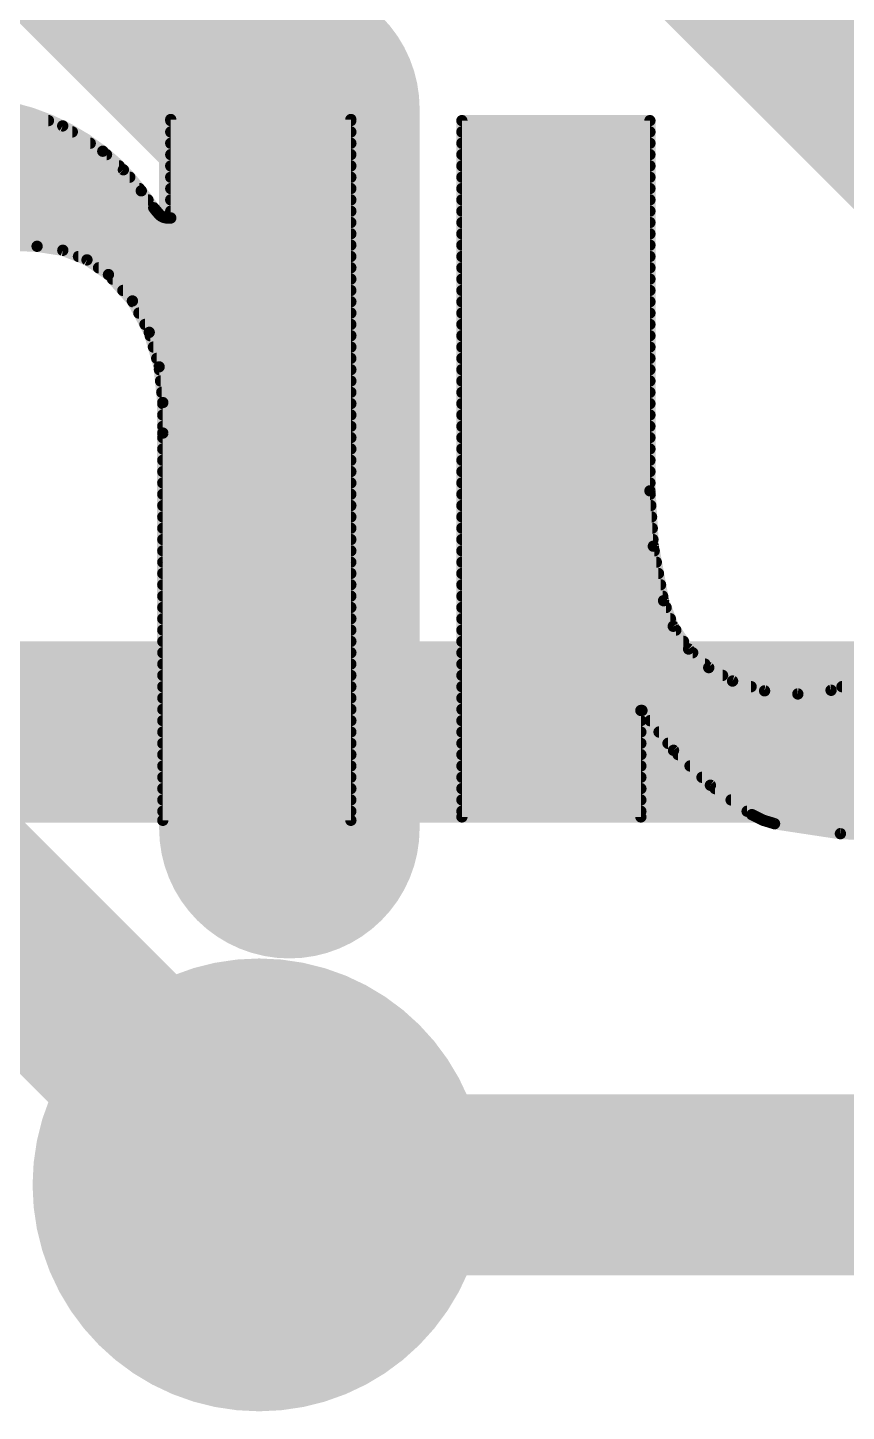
# Model space of a CAD drawing. Extents: x -12 to 102, y -12 to 69.
# Drawn here: x 36.311 to 38.147, y 57.912 to 61.016 of the extents above; entities that cross this region are included whole.
import ezdxf

# ---------------------------------------------------------------- set-up
doc = ezdxf.new("R2010")
doc.units = 0
for name, color, linetype in [('1', 12, 'CONTINUOUS'), ('16', 132, 'CONTINUOUS'), ('18', 110, 'CONTINUOUS'), ('21', 41, 'CONTINUOUS'), ('22', 40, 'CONTINUOUS')]:
    doc.layers.add(name, color=color, linetype=linetype)

# ---------------------------------------------------------------- blocks, each defined once
blk = doc.blocks.new('ROUNDV')
at = {"const_width": 0.5}
blk.add_lwpolyline([(0, -0.25, 1), (0, 0.25, 1), (0, -0.25)], format="xyb", dxfattribs=at)

msp = doc.modelspace()

# ---------------------------------------------------------------- linework, layer by layer
at = {"layer": '1', "const_width": 0.4064}
for points in [[(34.29, 64.77), (39.37, 59.69)], [(36.83, 58.42), (31.75, 63.5)]]:
    msp.add_lwpolyline(points, dxfattribs=at)
at = {"layer": '1', "const_width": 0.2032}
msp.add_lwpolyline([(36.7582, 58.3482, 1), (36.9018, 58.4918)], format="xyb", dxfattribs=at)
at = {"layer": '16', "const_width": 0.4064}
for points in [[(64.77, 59.436), (11.43, 59.436)], [(62.23, 58.42), (36.83, 58.42)]]:
    msp.add_lwpolyline(points, dxfattribs=at)
at = {"layer": '16', "const_width": 0.2032}
msp.add_lwpolyline([(36.83, 58.5216, 1), (36.83, 58.3184)], format="xyb", dxfattribs=at)
at = {"layer": '21', "const_width": 0.5842}
for points in [[(36.3598, 61.3725), (36.8979, 60.8344)], [(36.8979, 60.8344), (36.8979, 59.2201)]]:
    msp.add_lwpolyline(points, dxfattribs=at)
at = {"layer": '21', "const_width": 0.2921}
for points in [[(37.0439, 60.8344, 1), (36.7518, 60.8344)], [(36.7946, 60.7311, 1), (37.0011, 60.9377)], [(36.7518, 59.2201, 1), (37.0439, 59.2201)]]:
    msp.add_lwpolyline(points, format="xyb", dxfattribs=at)
at = {"layer": '22'}
for points, const_width in [([(36.4795, 60.739, 0.1577), (36.1848, 60.8482)], 0.0254), ([(36.3577, 60.8013, 1), (36.3577, 60.8139)], 0.0127), ([(36.6319, 60.8165, 1), (36.6319, 60.8038)], 0.0127), ([(36.6319, 60.8165, 1), (36.6319, 60.8038)], 0.0127), ([(36.6382, 60.8101, 1), (36.6256, 60.8101)], 0.0127), ([(36.6382, 60.8101, 1), (36.6256, 60.8101)], 0.0127), ([(36.6319, 60.8139, 1), (36.6319, 60.8013)], 0.0127), ([(37.042, 60.8101, 1), (37.0294, 60.8101)], 0.0127), ([(37.042, 60.8101, 1), (37.0294, 60.8101)], 0.0127), ([(37.0357, 60.8038, 1), (37.0357, 60.8165)], 0.0127), ([(37.0357, 60.8038, 1), (37.0357, 60.8165)], 0.0127), ([(37.0357, 60.8013, 1), (37.0357, 60.8139)], 0.0127), ([(37.291, 60.8076, 1), (37.2784, 60.8076)], 0.0127), ([(37.2847, 60.8139, 1), (37.2847, 60.8013)], 0.0127), ([(37.7126, 60.8076, 1), (37.7, 60.8076)], 0.0127), ([(37.7063, 60.8013, 1), (37.7063, 60.8139)], 0.0127), ([(36.393, 60.8011, 1), (36.3862, 60.7904)], 0.0127), ([(36.3874, 60.7898, 1), (36.3918, 60.8017)], 0.0127), ([(36.4111, 60.7759, 1), (36.4111, 60.7886)], 0.0127), ([(36.6319, 60.7886, 1), (36.6319, 60.7759)], 0.0127), ([(37.0357, 60.7759, 1), (37.0357, 60.7886)], 0.0127), ([(37.2847, 60.7886, 1), (37.2847, 60.7759)], 0.0127), ([(37.7063, 60.7759, 1), (37.7063, 60.7886)], 0.0127), ([(36.4513, 60.7505, 1), (36.4513, 60.7632)], 0.0127), ([(36.4838, 60.7437, 1), (36.4752, 60.7343)], 0.0127), ([(36.5658, 60.6501, 0.0664), (36.4795, 60.739)], 0.0254), ([(36.4834, 60.744, 1), (36.4756, 60.734)], 0.0127), ([(36.4756, 60.734, 1), (36.4834, 60.744)], 0.0127), ([(36.4761, 60.7336, 1), (36.4829, 60.7444)], 0.0127), ([(36.6319, 60.7632, 1), (36.6319, 60.7505)], 0.0127), ([(37.0357, 60.7505, 1), (37.0357, 60.7632)], 0.0127), ([(37.2847, 60.7632, 1), (37.2847, 60.7505)], 0.0127), ([(37.7063, 60.7505, 1), (37.7063, 60.7632)], 0.0127), ([(36.4879, 60.7251, 1), (36.4879, 60.7377)], 0.0127), ([(36.5161, 60.6997, 1), (36.5161, 60.7124)], 0.0127), ([(36.6319, 60.7124, 1), (36.6319, 60.6997)], 0.0127), ([(36.6319, 60.7377, 1), (36.6319, 60.7251)], 0.0127), ([(37.0357, 60.7251, 1), (37.0357, 60.7377)], 0.0127), ([(37.0357, 60.6997, 1), (37.0357, 60.7124)], 0.0127), ([(37.2847, 60.7124, 1), (37.2847, 60.6997)], 0.0127), ([(37.2847, 60.7377, 1), (37.2847, 60.7251)], 0.0127), ([(37.7063, 60.7251, 1), (37.7063, 60.7377)], 0.0127), ([(37.7063, 60.6997, 1), (37.7063, 60.7124)], 0.0127), ([(36.5304, 60.7015, 1), (36.5208, 60.6933)], 0.0127), ([(36.5213, 60.6927, 1), (36.5299, 60.7021)], 0.0127), ([(36.5399, 60.6743, 1), (36.5399, 60.687)], 0.0127), ([(36.6319, 60.687, 1), (36.6319, 60.6743)], 0.0127), ([(37.0357, 60.6743, 1), (37.0357, 60.687)], 0.0127), ([(37.2847, 60.687, 1), (37.2847, 60.6743)], 0.0127), ([(37.7063, 60.6743, 1), (37.7063, 60.687)], 0.0127), ([(36.5709, 60.6539, 1), (36.5607, 60.6463)], 0.0127), ([(36.5938, 60.612, 0.0022), (36.5658, 60.6501)], 0.0254), ([(36.5709, 60.6539, 1), (36.5607, 60.6463)], 0.0127), ([(36.5607, 60.6463, 1), (36.5709, 60.6539)], 0.0127), ([(36.561, 60.646, 1), (36.5706, 60.6542)], 0.0127), ([(36.5615, 60.6489, 1), (36.5615, 60.6615)], 0.0127), ([(36.6319, 60.6615, 1), (36.6319, 60.6489)], 0.0127), ([(37.0357, 60.6489, 1), (37.0357, 60.6615)], 0.0127), ([(37.2847, 60.6615, 1), (37.2847, 60.6489)], 0.0127), ([(37.7063, 60.6489, 1), (37.7063, 60.6615)], 0.0127), ([(36.5807, 60.6235, 1), (36.5807, 60.6362)], 0.0127), ([(36.5987, 60.6161, 1), (36.5889, 60.6079)], 0.0127), ([(36.5938, 60.612, 0.0333), (36.6065, 60.5968)], 0.0254), ([(36.5989, 60.6157, 1), (36.5887, 60.6083)], 0.0127), ([(36.6319, 60.6362, 1), (36.6319, 60.6235)], 0.0127), ([(37.0357, 60.6235, 1), (37.0357, 60.6362)], 0.0127), ([(37.2847, 60.6362, 1), (37.2847, 60.6235)], 0.0127), ([(37.7063, 60.6235, 1), (37.7063, 60.6362)], 0.0127), ([(36.5887, 60.6082, 1), (36.5989, 60.6158)], 0.0127), ([(36.5887, 60.6083, 1), (36.5989, 60.6157)], 0.0127), ([(36.6001, 60.5981, 1), (36.6001, 60.6108)], 0.0127), ([(36.6101, 60.602, 1), (36.6029, 60.5916)], 0.0127), ([(36.6065, 60.5968, 0.205), (36.6243, 60.5892)], 0.0254), ([(36.6111, 60.6012, 1), (36.6019, 60.5924)], 0.0127), ([(36.6016, 60.5927, 1), (36.6114, 60.6009)], 0.0127), ([(36.6019, 60.5924, 1), (36.6111, 60.6012)], 0.0127), ([(36.6159, 60.5974, 1), (36.6134, 60.585)], 0.0127), ([(36.611, 60.586, 1), (36.6182, 60.5964)], 0.0127), ([(36.6243, 60.5956, 1), (36.6243, 60.5829)], 0.0127), ([(36.6243, 60.5956, 1), (36.6243, 60.5829)], 0.0127), ([(36.623, 60.583, 1), (36.6256, 60.5954)], 0.0127), ([(36.6243, 60.5829, 1), (36.6243, 60.5955)], 0.0127), ([(36.6319, 60.6108, 1), (36.6319, 60.5981)], 0.0127), ([(36.6256, 60.5892, 1), (36.6382, 60.5892)], 0.0127), ([(36.6256, 60.5892, 1), (36.6382, 60.5892)], 0.0127), ([(36.6319, 60.5829, 1), (36.6319, 60.5956)], 0.0127), ([(36.6319, 60.5829, 1), (36.6319, 60.5956)], 0.0127), ([(37.0357, 60.5981, 1), (37.0357, 60.6108)], 0.0127), ([(37.2847, 60.6108, 1), (37.2847, 60.5981)], 0.0127), ([(37.7063, 60.5981, 1), (37.7063, 60.6108)], 0.0127), ([(37.0357, 60.5727, 1), (37.0357, 60.5853)], 0.0127), ([(37.0357, 60.5473, 1), (37.0357, 60.56)], 0.0127), ([(37.2847, 60.56, 1), (37.2847, 60.5473)], 0.0127), ([(37.2847, 60.5853, 1), (37.2847, 60.5727)], 0.0127), ([(37.7063, 60.5727, 1), (37.7063, 60.5853)], 0.0127), ([(37.7063, 60.5473, 1), (37.7063, 60.56)], 0.0127), ([(36.2204, 60.5307, 0.0006), (36.3322, 60.5257)], 0.0254), ([(36.3332, 60.532, 1), (36.3312, 60.5194)], 0.0127), ([(36.4922, 60.4622, 0.1688), (36.3322, 60.5257)], 0.0254), ([(36.3325, 60.532, 1), (36.3319, 60.5194)], 0.0127), ([(36.3319, 60.5194, 1), (36.3325, 60.532)], 0.0127), ([(36.3319, 60.5194, 1), (36.3325, 60.532)], 0.0127), ([(37.0357, 60.5219, 1), (37.0357, 60.5346)], 0.0127), ([(37.2847, 60.5346, 1), (37.2847, 60.5219)], 0.0127), ([(37.7063, 60.5219, 1), (37.7063, 60.5346)], 0.0127), ([(36.3922, 60.5226, 1), (36.3875, 60.5108)], 0.0127), ([(36.3889, 60.5104, 1), (36.3908, 60.523)], 0.0127), ([(36.4249, 60.5091, 1), (36.4249, 60.4965)], 0.0127), ([(36.4477, 60.5004, 1), (36.4405, 60.4899)], 0.0127), ([(36.4417, 60.4893, 1), (36.4464, 60.5011)], 0.0127), ([(37.0357, 60.4965, 1), (37.0357, 60.5091)], 0.0127), ([(37.2847, 60.5091, 1), (37.2847, 60.4965)], 0.0127), ([(37.7063, 60.4965, 1), (37.7063, 60.5091)], 0.0127), ([(36.47, 60.4838, 1), (36.47, 60.4711)], 0.0127), ([(36.4969, 60.4665, 1), (36.4875, 60.4579)], 0.0127), ([(36.5836, 60.3326, 0.1229), (36.4922, 60.4622)], 0.0254), ([(36.4963, 60.467, 1), (36.4881, 60.4574)], 0.0127), ([(36.4881, 60.4574, 1), (36.4963, 60.467)], 0.0127), ([(36.4886, 60.457, 1), (36.4958, 60.4674)], 0.0127), ([(37.0357, 60.4711, 1), (37.0357, 60.4838)], 0.0127), ([(37.2847, 60.4838, 1), (37.2847, 60.4711)], 0.0127), ([(37.7063, 60.4711, 1), (37.7063, 60.4838)], 0.0127), ([(36.5014, 60.4584, 1), (36.5014, 60.4457)], 0.0127), ([(36.5245, 60.4329, 1), (36.5245, 60.4203)], 0.0127), ([(37.0357, 60.4457, 1), (37.0357, 60.4584)], 0.0127), ([(37.0357, 60.4203, 1), (37.0357, 60.4329)], 0.0127), ([(37.2847, 60.4584, 1), (37.2847, 60.4457)], 0.0127), ([(37.2847, 60.4329, 1), (37.2847, 60.4203)], 0.0127), ([(37.7063, 60.4457, 1), (37.7063, 60.4584)], 0.0127), ([(37.7063, 60.4203, 1), (37.7063, 60.4329)], 0.0127), ([(36.5515, 60.406, 1), (36.5403, 60.4)], 0.0127), ([(36.5468, 60.4076, 1), (36.5468, 60.3949)], 0.0127), ([(36.5412, 60.3988, 1), (36.5506, 60.4073)], 0.0127), ([(37.0357, 60.3949, 1), (37.0357, 60.4076)], 0.0127), ([(37.2847, 60.4076, 1), (37.2847, 60.3949)], 0.0127), ([(37.7063, 60.3949, 1), (37.7063, 60.4076)], 0.0127), ([(36.5604, 60.3822, 1), (36.5604, 60.3695)], 0.0127), ([(37.0357, 60.3695, 1), (37.0357, 60.3822)], 0.0127), ([(37.2847, 60.3822, 1), (37.2847, 60.3695)], 0.0127), ([(37.7063, 60.3695, 1), (37.7063, 60.3822)], 0.0127), ([(36.5741, 60.3567, 1), (36.5741, 60.3441)], 0.0127), ([(36.5897, 60.3344, 1), (36.5775, 60.3308)], 0.0127), ([(36.6141, 60.1751, 0.0895), (36.5836, 60.3326)], 0.0254), ([(36.5895, 60.3349, 1), (36.5777, 60.3303)], 0.0127), ([(37.0357, 60.3441, 1), (37.0357, 60.3567)], 0.0127), ([(37.2847, 60.3567, 1), (37.2847, 60.3441)], 0.0127), ([(37.7063, 60.3441, 1), (37.7063, 60.3567)], 0.0127), ([(36.5777, 60.3303, 1), (36.5895, 60.3349)], 0.0127), ([(36.578, 60.3296, 1), (36.5892, 60.3356)], 0.0127), ([(36.5858, 60.3314, 1), (36.5858, 60.3187)], 0.0127), ([(37.0357, 60.3187, 1), (37.0357, 60.3314)], 0.0127), ([(37.2847, 60.3314, 1), (37.2847, 60.3187)], 0.0127), ([(37.7063, 60.3187, 1), (37.7063, 60.3314)], 0.0127), ([(36.5931, 60.306, 1), (36.5931, 60.2933)], 0.0127), ([(36.6004, 60.2805, 1), (36.6004, 60.2679)], 0.0127), ([(37.0357, 60.2933, 1), (37.0357, 60.306)], 0.0127), ([(37.0357, 60.2679, 1), (37.0357, 60.2805)], 0.0127), ([(37.2847, 60.306, 1), (37.2847, 60.2933)], 0.0127), ([(37.2847, 60.2805, 1), (37.2847, 60.2679)], 0.0127), ([(37.7063, 60.2933, 1), (37.7063, 60.306)], 0.0127), ([(37.7063, 60.2679, 1), (37.7063, 60.2805)], 0.0127), ([(36.6122, 60.2559, 1), (36.5996, 60.2546)], 0.0127), ([(36.5998, 60.2535, 1), (36.612, 60.257)], 0.0127), ([(36.6065, 60.2552, 1), (36.6065, 60.2425)], 0.0127), ([(37.0357, 60.2425, 1), (37.0357, 60.2552)], 0.0127), ([(37.2847, 60.2552, 1), (37.2847, 60.2425)], 0.0127), ([(37.7063, 60.2425, 1), (37.7063, 60.2552)], 0.0127), ([(36.6091, 60.2298, 1), (36.6091, 60.2171)], 0.0127), ([(37.0357, 60.2171, 1), (37.0357, 60.2298)], 0.0127), ([(37.2847, 60.2298, 1), (37.2847, 60.2171)], 0.0127), ([(37.7063, 60.2171, 1), (37.7063, 60.2298)], 0.0127), ([(36.6118, 60.2043, 1), (36.6118, 60.1917)], 0.0127), ([(37.0357, 60.1917, 1), (37.0357, 60.2043)], 0.0127), ([(37.2847, 60.2043, 1), (37.2847, 60.1917)], 0.0127), ([(37.7063, 60.1917, 1), (37.7063, 60.2043)], 0.0127), ([(36.6141, 60.1066, 0.0064), (36.6141, 60.1751)], 0.0254), ([(36.6204, 60.1752, 1), (36.6078, 60.175)], 0.0127), ([(36.6204, 60.1751, 1), (36.6078, 60.1751)], 0.0127), ([(36.6141, 60.179, 1), (36.6141, 60.1663)], 0.0127), ([(36.6078, 60.1745, 1), (36.6204, 60.1757)], 0.0127), ([(36.6078, 60.175, 1), (36.6204, 60.1752)], 0.0127), ([(36.6141, 60.1536, 1), (36.6141, 60.1409)], 0.0127), ([(37.0357, 60.1663, 1), (37.0357, 60.179)], 0.0127), ([(37.0357, 60.1409, 1), (37.0357, 60.1536)], 0.0127), ([(37.2847, 60.179, 1), (37.2847, 60.1663)], 0.0127), ([(37.2847, 60.1536, 1), (37.2847, 60.1409)], 0.0127), ([(37.7063, 60.1663, 1), (37.7063, 60.179)], 0.0127), ([(37.7063, 60.1409, 1), (37.7063, 60.1536)], 0.0127), ([(36.6141, 60.1281, 1), (36.6141, 60.1155)], 0.0127), ([(37.0357, 60.1155, 1), (37.0357, 60.1281)], 0.0127), ([(37.2847, 60.1281, 1), (37.2847, 60.1155)], 0.0127), ([(37.7063, 60.1155, 1), (37.7063, 60.1281)], 0.0127), ([(36.6204, 60.1066, 1), (36.6078, 60.1066)], 0.0127), ([(36.6078, 60.1067, 1), (36.6204, 60.1065)], 0.0127), ([(36.6141, 60.1028, 1), (36.6141, 60.0901)], 0.0127), ([(37.0357, 60.0901, 1), (37.0357, 60.1028)], 0.0127), ([(37.2847, 60.1028, 1), (37.2847, 60.0901)], 0.0127), ([(37.7063, 60.0901, 1), (37.7063, 60.1028)], 0.0127), ([(36.6141, 60.0774, 1), (36.6141, 60.0647)], 0.0127), ([(37.0357, 60.0647, 1), (37.0357, 60.0774)], 0.0127), ([(37.2847, 60.0774, 1), (37.2847, 60.0647)], 0.0127), ([(37.7063, 60.0647, 1), (37.7063, 60.0774)], 0.0127), ([(36.6141, 60.0519, 1), (36.6141, 60.0393)], 0.0127), ([(37.0357, 60.0393, 1), (37.0357, 60.0519)], 0.0127), ([(37.2847, 60.0519, 1), (37.2847, 60.0393)], 0.0127), ([(37.7063, 60.0393, 1), (37.7063, 60.0519)], 0.0127), ([(36.6141, 60.0266, 1), (36.6141, 60.0139)], 0.0127), ([(36.6141, 60.0012, 1), (36.6141, 59.9885)], 0.0127), ([(37.0357, 60.0139, 1), (37.0357, 60.0266)], 0.0127), ([(37.0357, 59.9885, 1), (37.0357, 60.0012)], 0.0127), ([(37.2847, 60.0266, 1), (37.2847, 60.0139)], 0.0127), ([(37.2847, 60.0012, 1), (37.2847, 59.9885)], 0.0127), ([(37.7063, 60.0139, 1), (37.7063, 60.0266)], 0.0127), ([(37.7063, 59.9885, 1), (37.7063, 60.0012)], 0.0127), ([(36.6141, 59.9757, 1), (36.6141, 59.9631)], 0.0127), ([(37.0357, 59.9631, 1), (37.0357, 59.9757)], 0.0127), ([(37.2847, 59.9757, 1), (37.2847, 59.9631)], 0.0127), ([(37.7126, 59.9774, 1), (37.7, 59.9766)], 0.0127), ([(37.7, 59.977, 1), (37.7126, 59.977)], 0.0127), ([(37.7068, 59.9631, 1), (37.7068, 59.9757)], 0.0127), ([(36.6141, 59.9504, 1), (36.6141, 59.9377)], 0.0127), ([(37.0357, 59.9377, 1), (37.0357, 59.9504)], 0.0127), ([(37.2847, 59.9504, 1), (37.2847, 59.9377)], 0.0127), ([(37.7083, 59.9377, 1), (37.7083, 59.9504)], 0.0127), ([(36.6141, 59.925, 1), (36.6141, 59.9123)], 0.0127), ([(37.0357, 59.9123, 1), (37.0357, 59.925)], 0.0127), ([(37.2847, 59.925, 1), (37.2847, 59.9123)], 0.0127), ([(37.7099, 59.9123, 1), (37.7099, 59.925)], 0.0127), ([(36.6141, 59.8995, 1), (36.6141, 59.8869)], 0.0127), ([(36.6141, 59.8742, 1), (36.6141, 59.8615)], 0.0127), ([(37.0357, 59.8869, 1), (37.0357, 59.8995)], 0.0127), ([(37.0357, 59.8615, 1), (37.0357, 59.8742)], 0.0127), ([(37.2847, 59.8742, 1), (37.2847, 59.8615)], 0.0127), ([(37.2847, 59.8995, 1), (37.2847, 59.8869)], 0.0127), ([(37.7115, 59.8869, 1), (37.7115, 59.8995)], 0.0127), ([(37.713, 59.8615, 1), (37.713, 59.8742)], 0.0127), ([(36.6141, 59.8488, 1), (36.6141, 59.8361)], 0.0127), ([(37.0357, 59.8361, 1), (37.0357, 59.8488)], 0.0127), ([(37.2847, 59.8488, 1), (37.2847, 59.8361)], 0.0127), ([(37.7202, 59.854, 1), (37.7077, 59.8517)], 0.0127), ([(37.7076, 59.8525, 1), (37.7203, 59.8533)], 0.0127), ([(37.7159, 59.8361, 1), (37.7159, 59.8488)], 0.0127), ([(36.6141, 59.8233, 1), (36.6141, 59.8107)], 0.0127), ([(37.0357, 59.8107, 1), (37.0357, 59.8233)], 0.0127), ([(37.2847, 59.8233, 1), (37.2847, 59.8107)], 0.0127), ([(37.7207, 59.8107, 1), (37.7207, 59.8233)], 0.0127), ([(36.6141, 59.798, 1), (36.6141, 59.7853)], 0.0127), ([(37.0357, 59.7853, 1), (37.0357, 59.798)], 0.0127), ([(37.2847, 59.798, 1), (37.2847, 59.7853)], 0.0127), ([(37.7254, 59.7853, 1), (37.7254, 59.798)], 0.0127), ([(36.6141, 59.7726, 1), (36.6141, 59.7599)], 0.0127), ([(37.0357, 59.7599, 1), (37.0357, 59.7726)], 0.0127), ([(37.2847, 59.7726, 1), (37.2847, 59.7599)], 0.0127), ([(37.7301, 59.7599, 1), (37.7301, 59.7726)], 0.0127), ([(36.6141, 59.7471, 1), (36.6141, 59.7345)], 0.0127), ([(36.6141, 59.7218, 1), (36.6141, 59.7091)], 0.0127), ([(37.0357, 59.7345, 1), (37.0357, 59.7471)], 0.0127), ([(37.0357, 59.7091, 1), (37.0357, 59.7218)], 0.0127), ([(37.2847, 59.7218, 1), (37.2847, 59.7091)], 0.0127), ([(37.2847, 59.7471, 1), (37.2847, 59.7345)], 0.0127), ([(37.7427, 59.7329, 1), (37.7309, 59.7283)], 0.0127), ([(37.7306, 59.7294, 1), (37.743, 59.7318)], 0.0127), ([(37.7349, 59.7345, 1), (37.7349, 59.7471)], 0.0127), ([(37.7426, 59.7091, 1), (37.7426, 59.7218)], 0.0127), ([(36.6141, 59.6964, 1), (36.6141, 59.6837)], 0.0127), ([(37.0357, 59.6837, 1), (37.0357, 59.6964)], 0.0127), ([(37.2847, 59.6964, 1), (37.2847, 59.6837)], 0.0127), ([(37.7522, 59.6837, 1), (37.7522, 59.6964)], 0.0127), ([(36.6141, 59.6709, 1), (36.6141, 59.6583)], 0.0127), ([(37.0357, 59.6583, 1), (37.0357, 59.6709)], 0.0127), ([(37.2847, 59.6709, 1), (37.2847, 59.6583)], 0.0127), ([(37.7639, 59.6767, 1), (37.7533, 59.6696)], 0.0127), ([(37.7527, 59.6709, 1), (37.7645, 59.6754)], 0.0127), ([(37.7644, 59.6583, 1), (37.7644, 59.6709)], 0.0127), ([(36.6141, 59.6456, 1), (36.6141, 59.6329)], 0.0127), ([(37.0357, 59.6329, 1), (37.0357, 59.6456)], 0.0127), ([(37.2847, 59.6456, 1), (37.2847, 59.6329)], 0.0127), ([(37.7815, 59.6329, 1), (37.7815, 59.6456)], 0.0127), ([(37.7973, 59.6269, 1), (37.7887, 59.6175)], 0.0127), ([(37.7877, 59.6186, 1), (37.7983, 59.6257)], 0.0127), ([(36.6141, 59.6202, 1), (36.6141, 59.6075)], 0.0127), ([(36.6141, 59.5947, 1), (36.6141, 59.5821)], 0.0127), ([(37.0357, 59.6075, 1), (37.0357, 59.6202)], 0.0127), ([(37.0357, 59.5821, 1), (37.0357, 59.5947)], 0.0127), ([(37.2847, 59.6202, 1), (37.2847, 59.6075)], 0.0127), ([(37.2847, 59.5947, 1), (37.2847, 59.5821)], 0.0127), ([(37.8021, 59.6075, 1), (37.8021, 59.6202)], 0.0127), ([(37.8296, 59.5821, 1), (37.8296, 59.5947)], 0.0127), ([(36.6141, 59.5694, 1), (36.6141, 59.5567)], 0.0127), ([(37.0357, 59.5567, 1), (37.0357, 59.5694)], 0.0127), ([(37.2847, 59.5694, 1), (37.2847, 59.5567)], 0.0127), ([(37.8413, 59.586, 1), (37.835, 59.575)], 0.0127), ([(37.8339, 59.5758, 1), (37.8425, 59.5852)], 0.0127), ([(37.8692, 59.5567, 1), (37.8692, 59.5694)], 0.0127), ([(36.6141, 59.544, 1), (36.6141, 59.5313)], 0.0127), ([(37.0357, 59.5313, 1), (37.0357, 59.544)], 0.0127), ([(37.2847, 59.544, 1), (37.2847, 59.5313)], 0.0127), ([(37.8936, 59.5564, 1), (37.8898, 59.5442)], 0.0127), ([(37.8886, 59.5448, 1), (37.8948, 59.5558)], 0.0127), ([(37.9332, 59.5313, 1), (37.9332, 59.544)], 0.0127), ([(37.964, 59.5347, 1), (37.9628, 59.5221)], 0.0127), ([(37.9615, 59.5223, 1), (37.9652, 59.5345)], 0.0127), ([(38.1105, 59.5357, 1), (38.1145, 59.5236)], 0.0127), ([(38.1132, 59.5233, 1), (38.1118, 59.536)], 0.0127), ([(38.137, 59.544, 1), (38.137, 59.5313)], 0.0127), ([(36.6141, 59.5185, 1), (36.6141, 59.5059)], 0.0127), ([(37.0357, 59.5059, 1), (37.0357, 59.5185)], 0.0127), ([(37.2847, 59.5185, 1), (37.2847, 59.5059)], 0.0127), ([(38.0373, 59.5277, 1), (38.0387, 59.5151)], 0.0127), ([(38.0374, 59.5151, 1), (38.0386, 59.5277)], 0.0127), ([(36.6141, 59.4931, 1), (36.6141, 59.4805)], 0.0127), ([(37.0357, 59.4805, 1), (37.0357, 59.4931)], 0.0127), ([(37.2847, 59.4931, 1), (37.2847, 59.4805)], 0.0127), ([(37.686, 59.4907, 1), (37.686, 59.478)], 0.0127), ([(37.6923, 59.4843, 1), (37.6797, 59.4843)], 0.0127), ([(37.6935, 59.4882, 1), (37.6835, 59.4804)], 0.0127), ([(37.6885, 59.478, 1), (37.6885, 59.4907)], 0.0127), ([(36.6141, 59.4678, 1), (36.6141, 59.4551)], 0.0127), ([(36.6141, 59.4423, 1), (36.6141, 59.4297)], 0.0127), ([(37.0357, 59.4551, 1), (37.0357, 59.4678)], 0.0127), ([(37.0357, 59.4297, 1), (37.0357, 59.4423)], 0.0127), ([(37.2847, 59.4678, 1), (37.2847, 59.4551)], 0.0127), ([(37.2847, 59.4423, 1), (37.2847, 59.4297)], 0.0127), ([(37.686, 59.4551, 1), (37.686, 59.4678)], 0.0127), ([(37.686, 59.4297, 1), (37.686, 59.4423)], 0.0127), ([(37.7066, 59.4678, 1), (37.7066, 59.4551)], 0.0127), ([(37.7267, 59.4423, 1), (37.7267, 59.4297)], 0.0127), ([(36.6141, 59.4169, 1), (36.6141, 59.4043)], 0.0127), ([(37.0357, 59.4043, 1), (37.0357, 59.4169)], 0.0127), ([(37.2847, 59.4169, 1), (37.2847, 59.4043)], 0.0127), ([(37.686, 59.4043, 1), (37.686, 59.4169)], 0.0127), ([(37.7468, 59.4169, 1), (37.7468, 59.4043)], 0.0127), ([(36.6141, 59.3916, 1), (36.6141, 59.3789)], 0.0127), ([(37.0357, 59.3789, 1), (37.0357, 59.3916)], 0.0127), ([(37.2847, 59.3916, 1), (37.2847, 59.3789)], 0.0127), ([(37.686, 59.3789, 1), (37.686, 59.3916)], 0.0127), ([(37.7636, 59.3995, 1), (37.7548, 59.3903)], 0.0127), ([(37.7542, 59.391, 1), (37.7642, 59.3989)], 0.0127), ([(37.7695, 59.3916, 1), (37.7695, 59.3789)], 0.0127), ([(36.6141, 59.3661, 1), (36.6141, 59.3535)], 0.0127), ([(37.0357, 59.3535, 1), (37.0357, 59.3661)], 0.0127), ([(37.2847, 59.3661, 1), (37.2847, 59.3535)], 0.0127), ([(37.686, 59.3535, 1), (37.686, 59.3661)], 0.0127), ([(37.7962, 59.3661, 1), (37.7962, 59.3535)], 0.0127), ([(36.6141, 59.3407, 1), (36.6141, 59.3281)], 0.0127), ([(36.6141, 59.3154, 1), (36.6141, 59.3027)], 0.0127), ([(37.0357, 59.3281, 1), (37.0357, 59.3407)], 0.0127), ([(37.0357, 59.3027, 1), (37.0357, 59.3154)], 0.0127), ([(37.2847, 59.3154, 1), (37.2847, 59.3027)], 0.0127), ([(37.2847, 59.3407, 1), (37.2847, 59.3281)], 0.0127), ([(37.686, 59.3281, 1), (37.686, 59.3407)], 0.0127), ([(37.686, 59.3027, 1), (37.686, 59.3154)], 0.0127), ([(37.823, 59.3407, 1), (37.823, 59.3281)], 0.0127), ([(37.8456, 59.3217, 1), (37.8382, 59.3113)], 0.0127), ([(37.8375, 59.3119, 1), (37.8463, 59.3211)], 0.0127), ([(37.8525, 59.3154, 1), (37.8525, 59.3027)], 0.0127), ([(36.6141, 59.2899, 1), (36.6141, 59.2773)], 0.0127), ([(37.0357, 59.2773, 1), (37.0357, 59.2899)], 0.0127), ([(37.2847, 59.2899, 1), (37.2847, 59.2773)], 0.0127), ([(37.686, 59.2773, 1), (37.686, 59.2899)], 0.0127), ([(37.8883, 59.2899, 1), (37.8883, 59.2773)], 0.0127), ([(36.6141, 59.2645, 1), (36.6141, 59.2519)], 0.0127), ([(37.0357, 59.2519, 1), (37.0357, 59.2645)], 0.0127), ([(37.2847, 59.2645, 1), (37.2847, 59.2519)], 0.0127), ([(37.2847, 59.2518, 1), (37.2847, 59.2392)], 0.0127), ([(37.686, 59.2519, 1), (37.686, 59.2645)], 0.0127), ([(37.686, 59.2392, 1), (37.686, 59.2518)], 0.0127), ([(37.9242, 59.2645, 1), (37.9242, 59.2519)], 0.0127), ([(37.9377, 59.2563, 1), (37.9321, 59.2449)], 0.0127), ([(37.9312, 59.2454, 1), (37.9386, 59.2558)], 0.0127), ([(36.6141, 59.2443, 1), (36.6141, 59.2316)], 0.0127), ([(36.6141, 59.2443, 1), (36.6141, 59.2316)], 0.0127), ([(36.6078, 59.2379, 1), (36.6204, 59.2379)], 0.0127), ([(36.6078, 59.2379, 1), (36.6204, 59.2379)], 0.0127), ([(37.0294, 59.2379, 1), (37.042, 59.2379)], 0.0127), ([(37.0294, 59.2379, 1), (37.042, 59.2379)], 0.0127), ([(37.0357, 59.2316, 1), (37.0357, 59.2443)], 0.0127), ([(37.0357, 59.2316, 1), (37.0357, 59.2443)], 0.0127), ([(37.2784, 59.2455, 1), (37.291, 59.2455)], 0.0127), ([(37.6797, 59.2455, 1), (37.6923, 59.2455)], 0.0127), ([(37.9613, 59.2444, 1), (37.9576, 59.2323)], 0.0127), ([(37.9566, 59.2327, 1), (37.9623, 59.244)], 0.0127), ([(37.9776, 59.2392, 1), (37.9776, 59.2265)], 0.0127), ([(37.9867, 59.2366, 1), (37.9847, 59.224)], 0.0127), ([(37.9838, 59.2242, 1), (37.9876, 59.2364)], 0.0127), ([(38.1336, 59.2143, 1), (38.1333, 59.2016)], 0.0127), ([(38.1325, 59.2017, 1), (38.1344, 59.2142)], 0.0127)]:
    msp.add_lwpolyline(points, format="xyb", dxfattribs=dict(at, const_width=const_width))
at = {"layer": '22', "const_width": 0.0254}
for points in [[(36.3896, 60.7958), (36.29, 60.8327)], [(35.8542, 60.8076), (36.3577, 60.8076)], [(37.0357, 60.8101), (36.6319, 60.8101)], [(36.6319, 60.8101), (36.6319, 60.5892)], [(37.0357, 60.8101), (36.6319, 60.8101)], [(36.6319, 60.8101), (36.6319, 60.5892)], [(36.6319, 60.8076), (37.0357, 60.8076)], [(37.0357, 59.2379), (37.0357, 60.8101)], [(37.0357, 59.2379), (37.0357, 60.8101)], [(37.2847, 59.2455), (37.2847, 60.8076)], [(37.2847, 60.8076), (37.7063, 60.8076)], [(37.7063, 60.8076), (37.7063, 59.977)], [(35.7998, 60.7822), (36.4111, 60.7822)], [(36.4795, 60.739), (36.3896, 60.7958)], [(36.6319, 60.7822), (37.0357, 60.7822)], [(37.2847, 60.7822), (37.7063, 60.7822)], [(35.7659, 60.7568), (36.4513, 60.7568)], [(36.5256, 60.6974), (36.4795, 60.739)], [(36.6319, 60.7568), (37.0357, 60.7568)], [(37.2847, 60.7568), (37.7063, 60.7568)], [(35.7067, 60.706), (36.5161, 60.706)], [(35.7336, 60.7314), (36.4879, 60.7314)], [(36.6319, 60.7314), (37.0357, 60.7314)], [(36.6319, 60.706), (37.0357, 60.706)], [(37.2847, 60.7314), (37.7063, 60.7314)], [(37.2847, 60.706), (37.7063, 60.706)], [(35.6851, 60.6806), (36.5399, 60.6806)], [(36.5658, 60.6501), (36.5256, 60.6974)], [(36.6319, 60.6806), (37.0357, 60.6806)], [(37.2847, 60.6806), (37.7063, 60.6806)], [(35.6651, 60.6552), (36.5615, 60.6552)], [(36.5938, 60.612), (36.5658, 60.6501)], [(36.6319, 60.6552), (37.0357, 60.6552)], [(37.2847, 60.6552), (37.7063, 60.6552)], [(35.65, 60.6298), (36.5807, 60.6298)], [(36.6065, 60.5968), (36.5938, 60.612)], [(36.6319, 60.6298), (37.0357, 60.6298)], [(37.2847, 60.6298), (37.7063, 60.6298)], [(35.635, 60.6044), (36.6001, 60.6044)], [(36.6146, 60.5912), (36.6065, 60.5968)], [(36.6243, 60.5892), (36.6146, 60.5912)], [(36.6319, 60.5892), (36.6243, 60.5892)], [(36.6319, 60.5892), (36.6243, 60.5892)], [(36.6319, 60.6044), (37.0357, 60.6044)], [(37.2847, 60.6044), (37.7063, 60.6044)], [(35.6139, 60.5536), (37.0357, 60.5536)], [(35.6236, 60.579), (37.0357, 60.579)], [(37.2847, 60.579), (37.7063, 60.579)], [(37.2847, 60.5536), (37.7063, 60.5536)], [(36.2204, 60.5307), (36.3322, 60.5257)], [(36.2763, 60.5282), (37.0357, 60.5282)], [(36.3322, 60.5257), (36.3898, 60.5167)], [(37.2847, 60.5282), (37.7063, 60.5282)], [(36.3898, 60.5167), (36.4441, 60.4952)], [(36.4249, 60.5028), (37.0357, 60.5028)], [(36.4441, 60.4952), (36.4922, 60.4622)], [(37.2847, 60.5028), (37.7063, 60.5028)], [(36.47, 60.4774), (37.0357, 60.4774)], [(36.4922, 60.4622), (36.5459, 60.403)], [(37.2847, 60.4774), (37.7063, 60.4774)], [(36.5014, 60.452), (37.0357, 60.452)], [(36.5245, 60.4266), (37.0357, 60.4266)], [(37.2847, 60.452), (37.7063, 60.452)], [(37.2847, 60.4266), (37.7063, 60.4266)], [(36.5459, 60.403), (36.5836, 60.3326)], [(36.5468, 60.4012), (37.0357, 60.4012)], [(37.2847, 60.4012), (37.7063, 60.4012)], [(36.5604, 60.3758), (37.0357, 60.3758)], [(37.2847, 60.3758), (37.7063, 60.3758)], [(36.5741, 60.3504), (37.0357, 60.3504)], [(36.5836, 60.3326), (36.6059, 60.2552)], [(37.2847, 60.3504), (37.7063, 60.3504)], [(36.5858, 60.325), (37.0357, 60.325)], [(37.2847, 60.325), (37.7063, 60.325)], [(36.5931, 60.2996), (37.0357, 60.2996)], [(36.6004, 60.2742), (37.0357, 60.2742)], [(37.2847, 60.2996), (37.7063, 60.2996)], [(37.2847, 60.2742), (37.7063, 60.2742)], [(36.6059, 60.2552), (36.6141, 60.1751)], [(36.6065, 60.2488), (37.0357, 60.2488)], [(37.2847, 60.2488), (37.7063, 60.2488)], [(36.6091, 60.2234), (37.0357, 60.2234)], [(37.2847, 60.2234), (37.7063, 60.2234)], [(36.6118, 60.198), (37.0357, 60.198)], [(37.2847, 60.198), (37.7063, 60.198)], [(36.6141, 60.1751), (36.6141, 59.2379)], [(36.6141, 60.1726), (37.0357, 60.1726)], [(36.6141, 60.1472), (37.0357, 60.1472)], [(37.2847, 60.1726), (37.7063, 60.1726)], [(37.2847, 60.1472), (37.7063, 60.1472)], [(36.6141, 60.1218), (37.0357, 60.1218)], [(37.2847, 60.1218), (37.7063, 60.1218)], [(36.6141, 60.1066), (36.6141, 59.2379)], [(36.6141, 60.0964), (37.0357, 60.0964)], [(37.2847, 60.0964), (37.7063, 60.0964)], [(36.6141, 60.071), (37.0357, 60.071)], [(37.2847, 60.071), (37.7063, 60.071)], [(36.6141, 60.0456), (37.0357, 60.0456)], [(37.2847, 60.0456), (37.7063, 60.0456)], [(36.6141, 60.0202), (37.0357, 60.0202)], [(36.6141, 59.9948), (37.0357, 59.9948)], [(37.2847, 60.0202), (37.7063, 60.0202)], [(37.2847, 59.9948), (37.7063, 59.9948)], [(36.6141, 59.9694), (37.0357, 59.9694)], [(37.2847, 59.9694), (37.7068, 59.9694)], [(37.7063, 59.977), (37.714, 59.8529)], [(36.6141, 59.944), (37.0357, 59.944)], [(37.2847, 59.944), (37.7083, 59.944)], [(36.6141, 59.9186), (37.0357, 59.9186)], [(37.2847, 59.9186), (37.7099, 59.9186)], [(36.6141, 59.8932), (37.0357, 59.8932)], [(36.6141, 59.8678), (37.0357, 59.8678)], [(37.2847, 59.8932), (37.7115, 59.8932)], [(37.2847, 59.8678), (37.713, 59.8678)], [(36.6141, 59.8424), (37.0357, 59.8424)], [(37.2847, 59.8424), (37.7159, 59.8424)], [(37.714, 59.8529), (37.7368, 59.7306)], [(36.6141, 59.817), (37.0357, 59.817)], [(37.2847, 59.817), (37.7207, 59.817)], [(36.6141, 59.7916), (37.0357, 59.7916)], [(37.2847, 59.7916), (37.7254, 59.7916)], [(36.6141, 59.7662), (37.0357, 59.7662)], [(37.2847, 59.7662), (37.7301, 59.7662)], [(36.6141, 59.7408), (37.0357, 59.7408)], [(36.6141, 59.7154), (37.0357, 59.7154)], [(37.2847, 59.7408), (37.7349, 59.7408)], [(37.2847, 59.7154), (37.7426, 59.7154)], [(37.7368, 59.7306), (37.7586, 59.6731)], [(36.6141, 59.69), (37.0357, 59.69)], [(37.2847, 59.69), (37.7522, 59.69)], [(36.6141, 59.6646), (37.0357, 59.6646)], [(37.2847, 59.6646), (37.7644, 59.6646)], [(37.7586, 59.6731), (37.793, 59.6222)], [(36.6141, 59.6392), (37.0357, 59.6392)], [(37.2847, 59.6392), (37.7815, 59.6392)], [(37.793, 59.6222), (37.8382, 59.5805)], [(36.6141, 59.6138), (37.0357, 59.6138)], [(36.6141, 59.5884), (37.0357, 59.5884)], [(37.2847, 59.6138), (37.8021, 59.6138)], [(37.2847, 59.5884), (37.8296, 59.5884)], [(36.6141, 59.563), (37.0357, 59.563)], [(37.2847, 59.563), (37.8692, 59.563)], [(37.8382, 59.5805), (37.8917, 59.5503)], [(36.6141, 59.5376), (37.0357, 59.5376)], [(37.2847, 59.5376), (37.9332, 59.5376)], [(37.8917, 59.5503), (37.9634, 59.5284)], [(37.9634, 59.5284), (38.038, 59.5214)], [(38.038, 59.5214), (38.1125, 59.5297)], [(38.1125, 59.5297), (38.1838, 59.5528)], [(38.137, 59.5376), (38.7211, 59.5376)], [(36.6141, 59.5122), (37.0357, 59.5122)], [(37.2847, 59.5122), (38.7129, 59.5122)], [(36.6141, 59.4868), (37.0357, 59.4868)], [(37.2847, 59.4868), (38.7004, 59.4868)], [(37.6885, 59.4843), (37.686, 59.4843)], [(37.686, 59.4843), (37.686, 59.2455)], [(37.7592, 59.3949), (37.6885, 59.4843)], [(36.6141, 59.4614), (37.0357, 59.4614)], [(36.6141, 59.436), (37.0357, 59.436)], [(37.2847, 59.4614), (37.686, 59.4614)], [(37.2847, 59.436), (37.686, 59.436)], [(37.7066, 59.4614), (38.6879, 59.4614)], [(37.7267, 59.436), (38.6754, 59.436)], [(36.6141, 59.4106), (37.0357, 59.4106)], [(37.2847, 59.4106), (37.686, 59.4106)], [(37.7468, 59.4106), (38.661, 59.4106)], [(36.6141, 59.3852), (37.0357, 59.3852)], [(37.2847, 59.3852), (37.686, 59.3852)], [(37.8419, 59.3165), (37.7592, 59.3949)], [(37.7695, 59.3852), (38.6421, 59.3852)], [(36.6141, 59.3598), (37.0357, 59.3598)], [(37.2847, 59.3598), (37.686, 59.3598)], [(37.7962, 59.3598), (38.6232, 59.3598)], [(36.6141, 59.3344), (37.0357, 59.3344)], [(36.6141, 59.309), (37.0357, 59.309)], [(37.2847, 59.3344), (37.686, 59.3344)], [(37.2847, 59.309), (37.686, 59.309)], [(37.823, 59.3344), (38.6042, 59.3344)], [(37.9349, 59.2506), (37.8419, 59.3165)], [(37.8525, 59.309), (38.5778, 59.309)], [(36.6141, 59.2836), (37.0357, 59.2836)], [(37.2847, 59.2836), (37.686, 59.2836)], [(37.8883, 59.2836), (38.5357, 59.2836)], [(36.6141, 59.2582), (37.0357, 59.2582)], [(37.2847, 59.2582), (37.686, 59.2582)], [(37.686, 59.2455), (37.2847, 59.2455)], [(37.9242, 59.2582), (38.4922, 59.2582)], [(37.9595, 59.2383), (37.9349, 59.2506)], [(36.6141, 59.2379), (37.0357, 59.2379)], [(36.6141, 59.2379), (37.0357, 59.2379)], [(37.9857, 59.2303), (37.9595, 59.2383)], [(37.9776, 59.2328), (38.4241, 59.2328)], [(38.1335, 59.2079), (37.9857, 59.2303)], [(38.2829, 59.2049), (38.1335, 59.2079)]]:
    msp.add_lwpolyline(points, dxfattribs=at)

# ---------------------------------------------------------------- block references
at = {"layer": '18', "xscale": 1.016, "yscale": 1.016}
msp.add_blockref('ROUNDV', (36.83, 58.42), dxfattribs=at)
msp.add_blockref('ROUNDV', (36.83, 58.42), dxfattribs=at)

doc.saveas('drawing.dxf')
